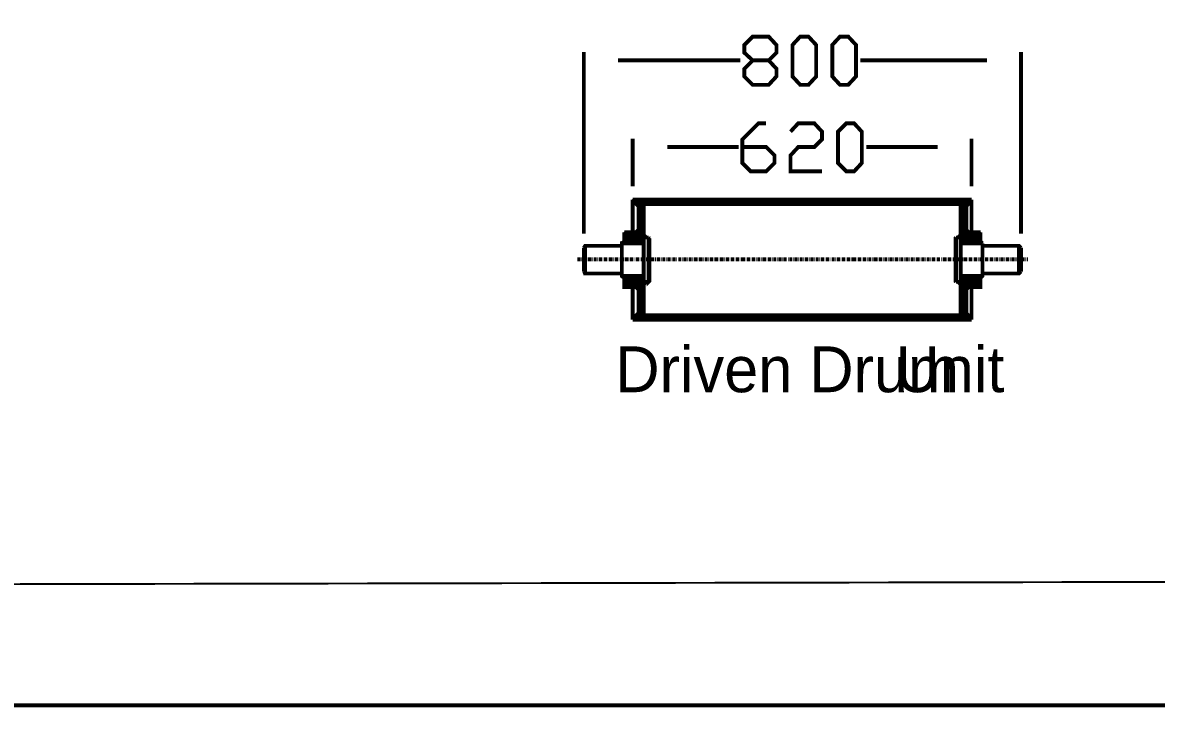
# Model space of a CAD drawing. Extents: x -4.5 to 11.4, y -10.7 to 0.4.
# Drawn here: x 4.48 to 7.424, y -10.684 to -8.906 of the extents above; entities that cross this region are included whole.
import ezdxf

# ---------------------------------------------------------------- set-up
doc = ezdxf.new("R2010")
doc.units = 0
doc.header["$MEASUREMENT"] = 0

msp = doc.modelspace()

# ---------------------------------------------------------------- linework, layer by layer
at = {"color": 0}
for points, const_width in [([(11.4161, 0.362793), (-4.465507, 0.362793), (-4.465507, -10.67885), (11.4161, -10.67885), (11.4161, 0.362793)], 0.01), ([(8.834453, 0.062793), (-4.165507, 0.062793), (-4.165507, -10.38051), (8.834453, -10.355553), (8.834453, 0.062793)], 0.005), ([(6.499433, -9.067197), (6.479463, -9.045547), (6.479463, -8.963847), (6.499433, -8.942197), (6.521133, -8.942197), (6.541103, -8.963847), (6.541103, -9.045547), (6.521133, -9.067197), (6.499433, -9.067197)], 0.01), ([(6.602783, -9.067197), (6.582763, -9.045547), (6.582763, -8.963847), (6.602783, -8.942197), (6.624433, -8.942197), (6.644453, -8.963847), (6.644453, -9.045547), (6.624433, -9.067197), (6.602783, -9.067197)], 0.01), ([(6.619453, -9.292177), (6.597793, -9.270547), (6.597793, -9.188887), (6.619453, -9.167187), (6.639463, -9.167187), (6.659423, -9.188887), (6.659423, -9.270547), (6.639463, -9.292177), (6.619453, -9.292177)], 0.01), ([(6.079463, -9.478877), (6.079463, -9.478877)], 0.01), ([(5.919463, -9.520547), (5.919463, -9.520547)], 0.01), ([(5.921083, -9.520547), (5.921083, -9.520547)], 0.01), ([(6.067793, -9.520547), (6.067793, -9.520547)], 0.01), ([(6.181133, -9.520547), (6.181133, -9.520547)], 0.01), ([(6.466113, -9.520547), (6.466113, -9.520547)], 0.01), ([(6.579463, -9.520547), (6.579463, -9.520547)], 0.01), ([(6.864453, -9.520547), (6.864453, -9.520547)], 0.01), ([(6.977783, -9.520547), (6.977783, -9.520547)], 0.01), ([(6.079463, -9.667187), (6.079463, -9.667187)], 0.01), ([(6.931133, -9.667187), (6.931133, -9.667187)], 0.01)]:
    msp.add_lwpolyline(points, close=True, dxfattribs=dict(at, const_width=const_width))
at = {"color": 0, "const_width": 0.01}
for points in [[(6.417783, -9.003877), (6.437793, -9.025527), (6.437793, -9.045547), (6.417783, -9.067197), (6.376113, -9.067197), (6.354463, -9.045547), (6.354463, -9.025527), (6.376113, -9.003877), (6.417783, -9.003877), (6.437793, -8.983867), (6.437793, -8.963847), (6.417783, -8.942197), (6.376113, -8.942197), (6.354463, -8.963847), (6.354463, -8.983867), (6.376113, -9.003877)], [(5.937793, -9.453867), (5.937793, -8.982177)], [(7.072783, -9.453867), (7.072783, -8.982177)], [(6.026133, -9.003877), (6.344433, -9.003877)], [(6.984463, -9.003877), (6.656113, -9.003877)], [(6.349423, -9.228877), (6.411113, -9.228877), (6.432753, -9.250517), (6.432753, -9.270547), (6.411113, -9.292177), (6.371133, -9.292177), (6.349423, -9.270547), (6.349423, -9.208847), (6.391083, -9.167187), (6.411113, -9.167187)], [(6.474423, -9.188887), (6.494453, -9.167187), (6.536113, -9.167187), (6.556133, -9.188887), (6.556133, -9.208847), (6.536113, -9.228877), (6.494453, -9.228877), (6.474423, -9.250517), (6.474423, -9.292177), (6.556133, -9.292177)], [(6.064433, -9.330547), (6.064433, -9.207167)], [(6.944473, -9.330547), (6.944473, -9.207167)], [(6.154433, -9.228877), (6.339433, -9.228877)], [(6.856103, -9.228877), (6.671083, -9.228877)], [(6.064433, -9.370527), (6.069473, -9.365527)], [(6.064433, -9.365527), (6.064433, -9.450557)], [(6.944473, -9.365527), (6.064433, -9.365527)], [(6.072783, -9.375517), (6.082763, -9.365527)], [(6.084453, -9.375517), (6.094433, -9.365527)], [(6.096113, -9.377197), (6.107783, -9.365527)], [(6.107783, -9.377197), (6.119453, -9.365527)], [(6.121133, -9.377197), (6.132783, -9.365527)], [(6.132783, -9.377197), (6.144453, -9.365527)], [(6.146133, -9.377197), (6.157793, -9.365527)], [(6.159423, -9.377197), (6.169463, -9.365527)], [(6.171083, -9.377197), (6.182753, -9.365527)], [(6.184433, -9.377197), (6.194473, -9.365527)], [(6.196103, -9.377197), (6.207763, -9.365527)], [(6.209453, -9.377197), (6.219433, -9.365527)], [(6.221113, -9.377197), (6.232783, -9.365527)], [(6.234463, -9.377197), (6.246133, -9.365527)], [(6.246133, -9.377197), (6.257783, -9.365527)], [(6.259473, -9.377197), (6.271133, -9.365527)], [(6.271133, -9.377197), (6.282793, -9.365527)], [(6.284423, -9.377197), (6.296083, -9.365527)], [(6.296083, -9.377197), (6.307753, -9.365527)], [(6.309433, -9.377197), (6.321103, -9.365527)], [(6.321103, -9.377197), (6.332763, -9.365527)], [(6.334453, -9.377197), (6.346113, -9.365527)], [(6.346113, -9.377197), (6.357783, -9.365527)], [(6.359463, -9.377197), (6.371133, -9.365527)], [(6.371133, -9.377197), (6.382783, -9.365527)], [(6.384473, -9.377197), (6.396133, -9.365527)], [(6.397763, -9.377197), (6.407793, -9.365527)], [(6.409423, -9.377197), (6.421083, -9.365527)], [(6.422773, -9.377197), (6.432753, -9.365527)], [(6.434433, -9.377197), (6.446103, -9.365527)], [(6.447783, -9.377197), (6.457763, -9.365527)], [(6.459453, -9.377197), (6.471113, -9.365527)], [(6.472793, -9.377197), (6.484463, -9.365527)], [(6.484463, -9.377197), (6.496133, -9.365527)], [(6.497813, -9.377197), (6.509473, -9.365527)], [(6.509473, -9.377197), (6.521133, -9.365527)], [(6.522763, -9.377197), (6.534423, -9.365527)], [(6.534423, -9.377197), (6.546083, -9.365527)], [(6.547773, -9.377197), (6.559433, -9.365527)], [(6.559433, -9.377197), (6.571103, -9.365527)], [(6.572783, -9.377197), (6.584453, -9.365527)], [(6.584453, -9.377197), (6.596113, -9.365527)], [(6.597793, -9.377197), (6.609463, -9.365527)], [(6.611143, -9.377197), (6.621133, -9.365527)], [(6.622813, -9.377197), (6.634473, -9.365527)], [(6.636103, -9.377197), (6.646133, -9.365527)], [(6.647763, -9.377197), (6.659423, -9.365527)], [(6.661113, -9.377197), (6.671083, -9.365527)], [(6.672773, -9.377197), (6.684433, -9.365527)], [(6.686113, -9.377197), (6.697783, -9.365527)], [(6.697783, -9.377197), (6.709453, -9.365527)], [(6.711133, -9.377197), (6.722793, -9.365527)], [(6.722793, -9.377197), (6.734463, -9.365527)], [(6.736143, -9.377197), (6.747813, -9.365527)], [(6.747813, -9.377197), (6.759473, -9.365527)], [(6.761103, -9.377197), (6.772763, -9.365527)], [(6.772763, -9.377197), (6.784423, -9.365527)], [(6.786113, -9.377197), (6.797773, -9.365527)], [(6.797773, -9.377197), (6.809433, -9.365527)], [(6.811113, -9.377197), (6.822783, -9.365527)], [(6.822783, -9.377197), (6.834453, -9.365527)], [(6.836133, -9.377197), (6.847793, -9.365527)], [(6.849423, -9.377197), (6.859463, -9.365527)], [(6.861143, -9.377197), (6.872813, -9.365527)], [(6.874433, -9.377197), (6.884473, -9.365527)], [(6.886103, -9.377197), (6.897763, -9.365527)], [(6.899453, -9.377197), (6.909423, -9.365527)], [(6.911113, -9.377197), (6.922773, -9.365527)], [(6.926143, -9.375517), (6.936113, -9.365527)], [(6.944473, -9.365527), (6.944473, -9.450557)], [(6.064433, -9.375517), (6.092813, -9.375517)], [(6.072783, -9.375517), (6.079463, -9.382197)], [(6.079463, -9.375517), (6.079463, -9.478877)], [(6.092813, -9.392167), (6.079463, -9.377197)], [(6.092813, -9.403837), (6.079463, -9.390547)], [(6.092813, -9.378877), (6.089433, -9.375517)], [(6.092813, -9.375517), (6.092813, -9.520547)], [(6.916103, -9.377197), (6.092813, -9.377197)], [(6.916103, -9.375517), (6.916103, -9.520547)], [(6.916103, -9.378877), (6.919463, -9.375517)], [(6.944473, -9.375517), (6.916103, -9.375517)], [(6.916103, -9.392167), (6.931133, -9.377197)], [(6.916103, -9.403837), (6.931133, -9.390547)], [(6.937793, -9.375517), (6.931133, -9.382197)], [(6.931133, -9.375517), (6.931133, -9.478877)], [(6.937793, -9.375517), (6.944473, -9.368847)], [(6.092813, -9.417177), (6.079463, -9.402207)], [(6.092813, -9.428847), (6.079463, -9.415497)], [(6.916103, -9.417177), (6.931133, -9.402207)], [(6.916103, -9.428847), (6.931133, -9.415497)], [(6.079463, -9.450557), (6.042783, -9.450557)], [(6.042783, -9.450557), (6.042783, -9.478877)], [(6.042783, -9.455547), (6.047773, -9.450557)], [(6.042783, -9.468887), (6.061113, -9.450557)], [(6.044463, -9.478877), (6.072783, -9.450557)], [(6.072783, -9.450557), (6.079463, -9.443877)], [(6.092813, -9.442197), (6.079463, -9.428847)], [(6.092813, -9.455547), (6.079463, -9.440517)], [(6.092813, -9.467207), (6.079463, -9.453867)], [(6.916103, -9.442197), (6.931133, -9.428847)], [(6.916103, -9.455547), (6.931133, -9.440517)], [(6.916103, -9.467207), (6.931133, -9.453867)], [(6.937793, -9.450557), (6.931133, -9.443877)], [(6.931133, -9.450557), (6.967813, -9.450557)], [(6.966113, -9.478877), (6.936113, -9.450557)], [(6.967813, -9.468887), (6.949463, -9.450557)], [(6.967813, -9.455547), (6.962753, -9.450557)], [(6.967813, -9.450557), (6.967813, -9.478877)], [(6.036113, -9.478877), (6.042783, -9.473877)], [(6.092813, -9.478877), (6.036113, -9.478877), (6.036113, -9.563887), (6.042783, -9.568877)], [(6.057753, -9.478877), (6.079463, -9.457167)], [(6.069473, -9.478877), (6.079463, -9.468887)], [(6.092813, -9.478877), (6.079463, -9.465527)], [(6.099423, -9.463847), (6.092813, -9.457167)], [(6.106103, -9.463847), (6.092813, -9.463847)], [(6.106103, -9.463847), (6.107783, -9.465527)], [(6.107783, -9.465527), (6.107783, -9.577187), (6.106103, -9.578867), (6.106103, -9.463847)], [(6.904433, -9.463847), (6.902813, -9.465527), (6.902813, -9.577187), (6.904433, -9.578867)], [(6.904433, -9.463847), (6.916103, -9.463847)], [(6.904433, -9.463847), (6.904433, -9.578867)], [(6.909423, -9.463847), (6.916103, -9.457167)], [(6.916103, -9.478877), (6.972793, -9.478877)], [(6.917783, -9.478877), (6.931133, -9.465527)], [(6.929453, -9.478877), (6.931133, -9.478877)], [(6.952783, -9.478877), (6.931133, -9.457167)], [(6.939433, -9.478877), (6.931133, -9.468887)], [(6.972793, -9.478877), (6.967813, -9.473877)], [(6.972793, -9.478877), (6.972793, -9.563887), (6.967813, -9.568877)], [(5.937793, -9.490527), (5.941113, -9.485547), (6.036113, -9.485547)], [(5.937793, -9.552227), (5.937793, -9.490527)], [(6.036113, -9.557207), (5.941113, -9.557207), (5.941113, -9.485547)], [(7.072783, -9.490527), (7.067793, -9.485547), (6.972793, -9.485547)], [(7.067793, -9.557207), (7.067793, -9.485547)], [(7.072783, -9.552227), (7.072783, -9.490527)], [(5.921083, -9.520547), (5.922773, -9.520547), (5.924453, -9.520547), (5.926143, -9.520547), (5.927763, -9.520547), (5.929453, -9.520547)], [(5.931133, -9.520547), (5.932753, -9.520547)], [(5.934433, -9.520547), (5.936113, -9.520547), (5.937793, -9.520547), (5.939433, -9.520547), (5.941113, -9.520547), (5.942793, -9.520547)], [(5.944473, -9.520547), (5.946103, -9.520547)], [(5.947783, -9.520547), (5.949463, -9.520547), (5.951083, -9.520547), (5.952783, -9.520547), (5.954463, -9.520547), (5.956143, -9.520547), (5.957763, -9.520547)], [(5.959453, -9.520547), (5.961133, -9.520547)], [(5.962753, -9.520547), (5.964433, -9.520547), (5.966113, -9.520547), (5.967813, -9.520547), (5.969433, -9.520547), (5.971113, -9.520547)], [(5.972793, -9.520547), (5.974423, -9.520547)], [(5.976103, -9.520547), (5.977783, -9.520547), (5.979463, -9.520547), (5.981103, -9.520547), (5.982783, -9.520547), (5.984463, -9.520547)], [(5.986143, -9.520547), (5.987763, -9.520547)], [(5.989453, -9.520547), (5.991133, -9.520547), (5.992753, -9.520547), (5.994453, -9.520547), (5.996133, -9.520547), (5.997813, -9.520547)], [(5.999433, -9.520547), (6.001113, -9.520547)], [(6.002793, -9.520547), (6.004423, -9.520547), (6.006103, -9.520547), (6.007783, -9.520547), (6.009473, -9.520547), (6.011103, -9.520547), (6.012783, -9.520547)], [(6.014463, -9.520547), (6.016083, -9.520547)], [(6.017773, -9.520547), (6.019453, -9.520547), (6.021133, -9.520547), (6.022763, -9.520547), (6.024453, -9.520547), (6.026133, -9.520547)], [(6.027813, -9.520547), (6.029433, -9.520547)], [(6.031113, -9.520547), (6.032793, -9.520547), (6.034423, -9.520547), (6.036113, -9.520547), (6.037793, -9.520547), (6.039473, -9.520547)], [(6.041103, -9.520547), (6.042783, -9.520547)], [(6.044463, -9.520547), (6.046083, -9.520547), (6.047773, -9.520547), (6.049453, -9.520547), (6.051143, -9.520547), (6.052763, -9.520547)], [(6.054453, -9.520547), (6.056133, -9.520547)], [(6.057753, -9.520547), (6.059433, -9.520547), (6.061113, -9.520547), (6.062793, -9.520547), (6.064433, -9.520547), (6.066113, -9.520547)], [(6.069473, -9.520547), (6.071103, -9.520547)], [(6.072783, -9.520547), (6.074463, -9.520547), (6.076083, -9.520547), (6.077783, -9.520547), (6.079463, -9.520547), (6.081143, -9.520547)], [(6.082763, -9.520547), (6.084453, -9.520547)], [(6.086133, -9.520547), (6.087753, -9.520547), (6.089433, -9.520547), (6.091113, -9.520547), (6.092813, -9.520547), (6.094433, -9.520547)], [(6.092813, -9.520547), (6.092813, -9.667187)], [(6.096113, -9.520547), (6.097793, -9.520547)], [(6.099423, -9.520547), (6.101103, -9.520547), (6.102783, -9.520547), (6.104463, -9.520547), (6.106103, -9.520547), (6.107783, -9.520547)], [(6.109463, -9.520547), (6.111143, -9.520547)], [(6.112763, -9.520547), (6.114453, -9.520547), (6.116133, -9.520547), (6.117753, -9.520547), (6.119453, -9.520547), (6.121133, -9.520547)], [(6.122813, -9.520547), (6.124433, -9.520547), (6.126113, -9.520547)], [(6.127793, -9.520547), (6.129423, -9.520547), (6.131103, -9.520547), (6.132783, -9.520547), (6.134473, -9.520547), (6.136103, -9.520547)], [(6.137783, -9.520547), (6.139463, -9.520547)], [(6.141083, -9.520547), (6.142773, -9.520547), (6.144453, -9.520547), (6.146133, -9.520547), (6.147763, -9.520547), (6.149453, -9.520547)], [(6.151133, -9.520547), (6.152813, -9.520547)], [(6.154433, -9.520547), (6.156113, -9.520547), (6.157793, -9.520547), (6.159423, -9.520547), (6.161113, -9.520547), (6.162793, -9.520547)], [(6.164473, -9.520547), (6.166103, -9.520547)], [(6.167783, -9.520547), (6.169463, -9.520547), (6.171083, -9.520547), (6.172773, -9.520547), (6.174453, -9.520547), (6.176143, -9.520547)], [(6.177763, -9.520547), (6.179453, -9.520547)], [(6.182753, -9.520547), (6.184433, -9.520547), (6.186113, -9.520547), (6.187793, -9.520547), (6.189433, -9.520547), (6.191113, -9.520547)], [(6.192793, -9.520547), (6.194473, -9.520547)], [(6.196103, -9.520547), (6.197783, -9.520547), (6.199463, -9.520547), (6.201083, -9.520547), (6.202783, -9.520547), (6.204463, -9.520547)], [(6.206143, -9.520547), (6.207763, -9.520547)], [(6.209453, -9.520547), (6.211133, -9.520547), (6.212753, -9.520547), (6.214433, -9.520547), (6.216113, -9.520547), (6.217813, -9.520547)], [(6.219433, -9.520547), (6.221113, -9.520547)], [(6.222793, -9.520547), (6.224423, -9.520547), (6.226103, -9.520547), (6.227783, -9.520547), (6.229463, -9.520547), (6.231103, -9.520547)], [(6.232783, -9.520547), (6.234463, -9.520547)], [(6.236143, -9.520547), (6.237763, -9.520547), (6.239453, -9.520547), (6.241133, -9.520547), (6.242753, -9.520547), (6.244453, -9.520547), (6.246133, -9.520547)], [(6.247813, -9.520547), (6.249433, -9.520547)], [(6.251113, -9.520547), (6.252793, -9.520547), (6.254423, -9.520547), (6.256103, -9.520547), (6.257783, -9.520547), (6.259473, -9.520547)], [(6.261103, -9.520547), (6.262783, -9.520547)], [(6.264463, -9.520547), (6.266083, -9.520547), (6.267773, -9.520547), (6.269453, -9.520547), (6.271133, -9.520547), (6.272763, -9.520547)], [(6.274453, -9.520547), (6.276133, -9.520547)], [(6.277813, -9.520547), (6.279433, -9.520547), (6.281113, -9.520547), (6.282793, -9.520547), (6.284423, -9.520547), (6.286113, -9.520547)], [(6.287793, -9.520547), (6.289473, -9.520547)], [(6.291103, -9.520547), (6.292783, -9.520547), (6.294463, -9.520547), (6.296083, -9.520547), (6.297773, -9.520547), (6.299453, -9.520547), (6.301143, -9.520547)], [(6.302763, -9.520547), (6.304453, -9.520547)], [(6.306133, -9.520547), (6.307753, -9.520547), (6.309433, -9.520547), (6.311113, -9.520547), (6.312793, -9.520547), (6.314433, -9.520547)], [(6.316113, -9.520547), (6.317793, -9.520547)], [(6.319473, -9.520547), (6.321103, -9.520547), (6.322783, -9.520547), (6.324463, -9.520547), (6.326083, -9.520547), (6.327783, -9.520547)], [(6.329463, -9.520547), (6.331143, -9.520547)], [(6.332763, -9.520547), (6.334453, -9.520547), (6.336133, -9.520547), (6.337753, -9.520547), (6.339433, -9.520547), (6.341113, -9.520547)], [(6.342813, -9.520547), (6.344433, -9.520547)], [(6.346113, -9.520547), (6.347793, -9.520547), (6.349423, -9.520547), (6.351103, -9.520547), (6.352783, -9.520547), (6.354463, -9.520547), (6.356103, -9.520547)], [(6.357783, -9.520547), (6.359463, -9.520547)], [(6.361143, -9.520547), (6.362763, -9.520547), (6.364453, -9.520547), (6.366133, -9.520547), (6.367753, -9.520547), (6.369453, -9.520547)], [(6.371133, -9.520547), (6.372813, -9.520547)], [(6.374433, -9.520547), (6.376113, -9.520547), (6.377793, -9.520547), (6.379423, -9.520547), (6.381103, -9.520547), (6.382783, -9.520547)], [(6.384473, -9.520547), (6.386103, -9.520547)], [(6.387783, -9.520547), (6.389463, -9.520547), (6.391083, -9.520547), (6.392773, -9.520547), (6.394453, -9.520547), (6.396133, -9.520547)], [(6.397763, -9.520547), (6.399453, -9.520547)], [(6.401133, -9.520547), (6.402813, -9.520547), (6.404433, -9.520547), (6.406113, -9.520547), (6.407793, -9.520547), (6.409423, -9.520547), (6.411113, -9.520547)], [(6.412793, -9.520547), (6.414473, -9.520547)], [(6.416103, -9.520547), (6.417783, -9.520547), (6.419463, -9.520547), (6.421083, -9.520547), (6.422773, -9.520547), (6.424453, -9.520547)], [(6.426143, -9.520547), (6.427763, -9.520547)], [(6.429453, -9.520547), (6.431133, -9.520547), (6.432753, -9.520547), (6.434433, -9.520547), (6.436113, -9.520547), (6.437793, -9.520547)], [(6.439433, -9.520547), (6.441113, -9.520547)], [(6.442793, -9.520547), (6.444473, -9.520547), (6.446103, -9.520547), (6.447783, -9.520547), (6.449463, -9.520547), (6.451083, -9.520547)], [(6.452783, -9.520547), (6.454463, -9.520547)], [(6.456143, -9.520547), (6.457763, -9.520547), (6.459453, -9.520547), (6.461133, -9.520547), (6.462753, -9.520547), (6.464433, -9.520547)], [(6.467813, -9.520547), (6.469433, -9.520547)], [(6.471113, -9.520547), (6.472793, -9.520547), (6.474423, -9.520547), (6.476103, -9.520547), (6.477783, -9.520547), (6.479463, -9.520547)], [(6.481103, -9.520547), (6.482783, -9.520547)], [(6.484463, -9.520547), (6.486143, -9.520547), (6.487763, -9.520547), (6.489453, -9.520547), (6.491133, -9.520547), (6.492753, -9.520547)], [(6.494453, -9.520547), (6.496133, -9.520547)], [(6.497813, -9.520547), (6.499433, -9.520547), (6.501113, -9.520547), (6.502793, -9.520547), (6.504423, -9.520547), (6.506103, -9.520547)], [(6.507783, -9.520547), (6.509473, -9.520547)], [(6.511103, -9.520547), (6.512783, -9.520547), (6.514463, -9.520547), (6.516083, -9.520547), (6.517773, -9.520547), (6.519453, -9.520547)], [(6.521133, -9.520547), (6.522763, -9.520547), (6.524453, -9.520547)], [(6.526133, -9.520547), (6.527813, -9.520547), (6.529433, -9.520547), (6.531113, -9.520547), (6.532793, -9.520547), (6.534423, -9.520547)], [(6.536113, -9.520547), (6.537793, -9.520547)], [(6.539473, -9.520547), (6.541103, -9.520547), (6.542783, -9.520547), (6.544463, -9.520547), (6.546083, -9.520547), (6.547773, -9.520547)], [(6.549453, -9.520547), (6.551143, -9.520547)], [(6.552763, -9.520547), (6.554453, -9.520547), (6.556133, -9.520547), (6.557753, -9.520547), (6.559433, -9.520547), (6.561113, -9.520547)], [(6.562793, -9.520547), (6.564433, -9.520547)], [(6.566113, -9.520547), (6.567793, -9.520547), (6.569473, -9.520547), (6.571103, -9.520547), (6.572783, -9.520547), (6.574463, -9.520547)], [(6.576083, -9.520547), (6.577783, -9.520547)], [(6.581143, -9.520547), (6.582763, -9.520547), (6.584453, -9.520547), (6.586133, -9.520547), (6.587753, -9.520547), (6.589433, -9.520547)], [(6.591113, -9.520547), (6.592813, -9.520547)], [(6.594433, -9.520547), (6.596113, -9.520547), (6.597793, -9.520547), (6.599423, -9.520547), (6.601103, -9.520547), (6.602783, -9.520547)], [(6.604463, -9.520547), (6.606103, -9.520547)], [(6.607783, -9.520547), (6.609463, -9.520547), (6.611143, -9.520547), (6.612763, -9.520547), (6.614453, -9.520547), (6.616133, -9.520547)], [(6.617753, -9.520547), (6.619453, -9.520547)], [(6.621133, -9.520547), (6.622813, -9.520547), (6.624433, -9.520547), (6.626113, -9.520547), (6.627793, -9.520547), (6.629423, -9.520547)], [(6.631103, -9.520547), (6.632783, -9.520547)], [(6.634473, -9.520547), (6.636103, -9.520547), (6.637783, -9.520547), (6.639463, -9.520547), (6.641083, -9.520547), (6.642773, -9.520547), (6.644453, -9.520547)], [(6.646133, -9.520547), (6.647763, -9.520547)], [(6.649453, -9.520547), (6.651133, -9.520547), (6.652813, -9.520547), (6.654433, -9.520547), (6.656113, -9.520547), (6.657793, -9.520547)], [(6.659423, -9.520547), (6.661113, -9.520547)], [(6.662793, -9.520547), (6.664473, -9.520547), (6.666103, -9.520547), (6.667783, -9.520547), (6.669463, -9.520547), (6.671083, -9.520547)], [(6.672773, -9.520547), (6.674453, -9.520547)], [(6.676143, -9.520547), (6.677763, -9.520547), (6.679453, -9.520547), (6.681133, -9.520547), (6.682753, -9.520547), (6.684433, -9.520547)], [(6.686113, -9.520547), (6.687793, -9.520547)], [(6.689433, -9.520547), (6.691113, -9.520547), (6.692793, -9.520547), (6.694473, -9.520547), (6.696103, -9.520547), (6.697783, -9.520547), (6.699463, -9.520547)], [(6.701083, -9.520547), (6.702783, -9.520547)], [(6.704463, -9.520547), (6.706143, -9.520547), (6.707763, -9.520547), (6.709453, -9.520547), (6.711133, -9.520547), (6.712753, -9.520547)], [(6.714433, -9.520547), (6.716113, -9.520547)], [(6.717813, -9.520547), (6.719433, -9.520547), (6.721113, -9.520547), (6.722793, -9.520547), (6.724423, -9.520547), (6.726103, -9.520547)], [(6.727783, -9.520547), (6.729463, -9.520547)], [(6.731103, -9.520547), (6.732783, -9.520547), (6.734463, -9.520547), (6.736143, -9.520547), (6.737763, -9.520547), (6.739453, -9.520547)], [(6.741133, -9.520547), (6.742753, -9.520547)], [(6.744453, -9.520547), (6.746133, -9.520547), (6.747813, -9.520547), (6.749433, -9.520547), (6.751113, -9.520547), (6.752793, -9.520547), (6.754423, -9.520547)], [(6.756103, -9.520547), (6.757783, -9.520547)], [(6.759473, -9.520547), (6.761103, -9.520547), (6.762783, -9.520547), (6.764463, -9.520547), (6.766083, -9.520547), (6.767773, -9.520547)], [(6.769453, -9.520547), (6.771133, -9.520547)], [(6.772763, -9.520547), (6.774453, -9.520547), (6.776133, -9.520547), (6.777813, -9.520547), (6.779433, -9.520547), (6.781113, -9.520547)], [(6.782793, -9.520547), (6.784423, -9.520547)], [(6.786113, -9.520547), (6.787793, -9.520547), (6.789473, -9.520547), (6.791103, -9.520547), (6.792783, -9.520547), (6.794463, -9.520547)], [(6.796083, -9.520547), (6.797773, -9.520547)], [(6.799453, -9.520547), (6.801143, -9.520547), (6.802763, -9.520547), (6.804453, -9.520547), (6.806133, -9.520547), (6.807753, -9.520547), (6.809433, -9.520547)], [(6.811113, -9.520547), (6.812793, -9.520547)], [(6.814433, -9.520547), (6.816113, -9.520547), (6.817793, -9.520547), (6.819473, -9.520547), (6.821103, -9.520547), (6.822783, -9.520547)], [(6.824463, -9.520547), (6.826083, -9.520547)], [(6.827783, -9.520547), (6.829463, -9.520547), (6.831143, -9.520547), (6.832763, -9.520547), (6.834453, -9.520547), (6.836133, -9.520547)], [(6.837753, -9.520547), (6.839433, -9.520547)], [(6.841113, -9.520547), (6.842813, -9.520547), (6.844433, -9.520547), (6.846113, -9.520547), (6.847793, -9.520547), (6.849423, -9.520547)], [(6.851103, -9.520547), (6.852783, -9.520547)], [(6.854463, -9.520547), (6.856103, -9.520547), (6.857783, -9.520547), (6.859463, -9.520547), (6.861143, -9.520547), (6.862763, -9.520547)], [(6.866133, -9.520547), (6.867753, -9.520547)], [(6.869453, -9.520547), (6.871133, -9.520547), (6.872813, -9.520547), (6.874433, -9.520547), (6.876113, -9.520547), (6.877793, -9.520547)], [(6.879423, -9.520547), (6.881103, -9.520547)], [(6.882783, -9.520547), (6.884473, -9.520547), (6.886103, -9.520547), (6.887783, -9.520547), (6.889463, -9.520547), (6.891083, -9.520547)], [(6.892773, -9.520547), (6.894453, -9.520547)], [(6.896133, -9.520547), (6.897763, -9.520547), (6.899453, -9.520547), (6.901133, -9.520547), (6.902813, -9.520547), (6.904433, -9.520547)], [(6.906113, -9.520547), (6.907793, -9.520547)], [(6.909423, -9.520547), (6.911113, -9.520547), (6.912793, -9.520547), (6.914473, -9.520547), (6.916103, -9.520547), (6.917783, -9.520547)], [(6.916103, -9.520547), (6.916103, -9.667187)], [(6.919463, -9.520547), (6.921083, -9.520547), (6.922773, -9.520547)], [(6.924453, -9.520547), (6.926143, -9.520547), (6.927763, -9.520547), (6.929453, -9.520547), (6.931133, -9.520547), (6.932753, -9.520547)], [(6.934433, -9.520547), (6.936113, -9.520547)], [(6.937793, -9.520547), (6.939433, -9.520547), (6.941113, -9.520547), (6.942793, -9.520547), (6.944473, -9.520547), (6.946103, -9.520547)], [(6.947783, -9.520547), (6.949463, -9.520547)], [(6.951083, -9.520547), (6.952783, -9.520547), (6.954463, -9.520547), (6.956143, -9.520547), (6.957763, -9.520547), (6.959453, -9.520547)], [(6.961133, -9.520547), (6.962753, -9.520547)], [(6.964433, -9.520547), (6.966113, -9.520547), (6.967813, -9.520547), (6.969433, -9.520547), (6.971113, -9.520547), (6.972793, -9.520547)], [(6.974423, -9.520547), (6.976103, -9.520547)], [(6.979463, -9.520547), (6.981103, -9.520547), (6.982783, -9.520547), (6.984463, -9.520547), (6.986143, -9.520547), (6.987763, -9.520547)], [(6.989453, -9.520547), (6.991133, -9.520547)], [(6.992753, -9.520547), (6.994453, -9.520547), (6.996133, -9.520547), (6.997813, -9.520547), (6.999433, -9.520547), (7.001113, -9.520547)], [(7.002793, -9.520547), (7.004423, -9.520547)], [(7.006103, -9.520547), (7.007783, -9.520547), (7.009473, -9.520547), (7.011103, -9.520547), (7.012783, -9.520547), (7.014463, -9.520547)], [(7.016083, -9.520547), (7.017773, -9.520547)], [(7.019453, -9.520547), (7.021133, -9.520547), (7.022763, -9.520547), (7.024453, -9.520547), (7.026133, -9.520547), (7.027813, -9.520547)], [(7.029433, -9.520547), (7.031113, -9.520547)], [(7.032793, -9.520547), (7.034423, -9.520547), (7.036113, -9.520547), (7.037793, -9.520547), (7.039473, -9.520547), (7.041103, -9.520547), (7.042783, -9.520547)], [(7.044463, -9.520547), (7.046083, -9.520547)], [(7.047773, -9.520547), (7.049453, -9.520547), (7.051143, -9.520547), (7.052763, -9.520547), (7.054453, -9.520547), (7.056133, -9.520547)], [(7.057753, -9.520547), (7.059433, -9.520547)], [(7.061113, -9.520547), (7.062793, -9.520547), (7.064433, -9.520547), (7.066113, -9.520547), (7.067793, -9.520547), (7.069473, -9.520547)], [(7.071103, -9.520547), (7.072783, -9.520547)], [(7.074463, -9.520547), (7.076083, -9.520547), (7.077783, -9.520547), (7.079463, -9.520547), (7.081143, -9.520547), (7.082763, -9.520547)], [(7.084453, -9.520547), (7.086133, -9.520547)], [(7.087753, -9.520547), (7.089433, -9.520547), (7.091113, -9.520547)], [(5.941113, -9.557207), (5.937793, -9.552227)], [(6.092813, -9.563887), (6.036113, -9.563887)], [(6.042783, -9.568877), (6.047773, -9.563887)], [(6.042783, -9.582167), (6.059433, -9.563887)], [(6.079463, -9.592207), (6.042783, -9.592207), (6.042783, -9.563887)], [(6.044463, -9.592207), (6.072783, -9.563887)], [(6.056133, -9.592207), (6.079463, -9.568877)], [(6.079463, -9.563887), (6.079463, -9.667187)], [(6.092813, -9.580547), (6.079463, -9.565517)], [(6.092813, -9.567197), (6.089433, -9.563887)], [(6.916103, -9.563887), (6.972793, -9.563887)], [(6.916103, -9.567197), (6.921083, -9.563887)], [(6.916103, -9.580547), (6.931133, -9.565517)], [(6.931133, -9.592207), (6.967813, -9.592207), (6.967813, -9.563887)], [(6.931133, -9.563887), (6.931133, -9.667187)], [(6.952783, -9.592207), (6.931133, -9.568877)], [(6.966113, -9.592207), (6.937793, -9.563887)], [(6.967813, -9.582167), (6.949463, -9.563887)], [(6.967813, -9.568877), (6.962753, -9.563887)], [(6.972793, -9.557207), (7.067793, -9.557207), (7.072783, -9.552227)], [(6.064433, -9.677227), (6.064433, -9.592207)], [(6.069473, -9.592207), (6.079463, -9.582167)], [(6.072783, -9.592207), (6.079463, -9.598877)], [(6.092813, -9.592207), (6.079463, -9.578867)], [(6.092813, -9.605557), (6.079463, -9.590527)], [(6.099423, -9.578867), (6.092813, -9.585527)], [(6.106103, -9.578867), (6.092813, -9.578867)], [(6.904433, -9.578867), (6.916103, -9.578867)], [(6.909423, -9.578867), (6.916103, -9.585527)], [(6.916103, -9.592207), (6.931133, -9.578867)], [(6.916103, -9.605557), (6.931133, -9.590527)], [(6.941113, -9.592207), (6.931133, -9.582167)], [(6.937793, -9.592207), (6.931133, -9.598877)], [(6.944473, -9.677227), (6.944473, -9.592207)], [(6.092813, -9.617227), (6.079463, -9.603877)], [(6.092813, -9.630517), (6.079463, -9.615527)], [(6.092813, -9.642167), (6.079463, -9.628877)], [(6.916103, -9.617227), (6.931133, -9.603877)], [(6.916103, -9.630517), (6.931133, -9.615527)], [(6.916103, -9.642167), (6.931133, -9.628877)], [(6.072783, -9.667187), (6.079463, -9.660517)], [(6.092813, -9.655517), (6.079463, -9.640547)], [(6.092813, -9.667187), (6.079463, -9.653837)], [(6.916103, -9.655517), (6.931133, -9.640547)], [(6.917783, -9.667187), (6.931133, -9.653837)], [(6.937793, -9.667187), (6.931133, -9.660517)], [(6.064433, -9.672177), (6.069473, -9.667187)], [(6.064433, -9.667187), (6.092813, -9.667187)], [(6.944473, -9.677227), (6.064433, -9.677227)], [(6.072783, -9.677227), (6.082763, -9.667187)], [(6.084453, -9.677227), (6.096113, -9.665507)], [(6.916103, -9.665507), (6.092813, -9.665507)], [(6.097793, -9.677227), (6.109463, -9.665507)], [(6.109463, -9.677227), (6.121133, -9.665507)], [(6.122813, -9.677227), (6.134473, -9.665507)], [(6.134473, -9.677227), (6.146133, -9.665507)], [(6.147763, -9.677227), (6.159423, -9.665507)], [(6.159423, -9.677227), (6.171083, -9.665507)], [(6.172773, -9.677227), (6.184433, -9.665507)], [(6.186113, -9.677227), (6.196103, -9.665507)], [(6.197783, -9.677227), (6.209453, -9.665507)], [(6.211133, -9.677227), (6.221113, -9.665507)], [(6.222793, -9.677227), (6.234463, -9.665507)], [(6.236143, -9.677227), (6.246133, -9.665507)], [(6.247813, -9.677227), (6.259473, -9.665507)], [(6.261103, -9.677227), (6.272763, -9.665507)], [(6.272763, -9.677227), (6.284423, -9.665507)], [(6.286113, -9.677227), (6.297773, -9.665507)], [(6.297773, -9.677227), (6.309433, -9.665507)], [(6.311113, -9.677227), (6.322783, -9.665507)], [(6.322783, -9.677227), (6.334453, -9.665507)], [(6.336133, -9.677227), (6.347793, -9.665507)], [(6.347793, -9.677227), (6.359463, -9.665507)], [(6.361143, -9.677227), (6.372813, -9.665507)], [(6.372813, -9.677227), (6.384473, -9.665507)], [(6.386103, -9.677227), (6.397763, -9.665507)], [(6.399453, -9.677227), (6.409423, -9.665507)], [(6.411113, -9.677227), (6.422773, -9.665507)], [(6.424453, -9.677227), (6.434433, -9.665507)], [(6.436113, -9.677227), (6.447783, -9.665507)], [(6.449463, -9.677227), (6.459453, -9.665507)], [(6.461133, -9.677227), (6.472793, -9.665507)], [(6.474423, -9.677227), (6.484463, -9.665507)], [(6.486143, -9.677227), (6.497813, -9.665507)], [(6.499433, -9.677227), (6.511103, -9.665507)], [(6.511103, -9.677227), (6.522763, -9.665507)], [(6.524453, -9.677227), (6.536113, -9.665507)], [(6.536113, -9.677227), (6.547773, -9.665507)], [(6.549453, -9.677227), (6.561113, -9.665507)], [(6.561113, -9.677227), (6.572783, -9.665507)], [(6.574463, -9.677227), (6.586133, -9.665507)], [(6.586133, -9.677227), (6.597793, -9.665507)], [(6.599423, -9.677227), (6.611143, -9.665507)], [(6.611143, -9.677227), (6.622813, -9.665507)], [(6.624433, -9.677227), (6.636103, -9.665507)], [(6.637783, -9.677227), (6.647763, -9.665507)], [(6.649453, -9.677227), (6.661113, -9.665507)], [(6.662793, -9.677227), (6.672773, -9.665507)], [(6.674453, -9.677227), (6.686113, -9.665507)], [(6.687793, -9.677227), (6.697783, -9.665507)], [(6.699463, -9.677227), (6.711133, -9.665507)], [(6.712753, -9.677227), (6.724423, -9.665507)], [(6.724423, -9.677227), (6.736143, -9.665507)], [(6.737763, -9.677227), (6.749433, -9.665507)], [(6.749433, -9.677227), (6.761103, -9.665507)], [(6.762783, -9.677227), (6.774453, -9.665507)], [(6.774453, -9.677227), (6.786113, -9.665507)], [(6.787793, -9.677227), (6.799453, -9.665507)], [(6.799453, -9.677227), (6.811113, -9.665507)], [(6.812793, -9.677227), (6.824463, -9.665507)], [(6.824463, -9.677227), (6.836133, -9.665507)], [(6.837753, -9.677227), (6.849423, -9.665507)], [(6.851103, -9.677227), (6.861143, -9.665507)], [(6.862763, -9.677227), (6.874433, -9.665507)], [(6.876113, -9.677227), (6.886103, -9.665507)], [(6.887783, -9.677227), (6.899453, -9.665507)], [(6.901133, -9.677227), (6.911113, -9.665507)], [(6.912793, -9.677227), (6.922773, -9.667187)], [(6.944473, -9.667187), (6.916103, -9.667187)], [(6.926143, -9.677227), (6.936113, -9.667187)], [(6.937793, -9.677227), (6.944473, -9.670547)]]:
    msp.add_lwpolyline(points, dxfattribs=at)

# ---------------------------------------------------------------- texts
at = {"color": 0}
for s, p in [('Driven Drum', (6.019453, -9.865527)), (' Unit', (6.702783, -9.865527))]:
    msp.add_text(s, height=0.118927, dxfattribs=at).set_placement(p)

doc.saveas('drawing.dxf')
